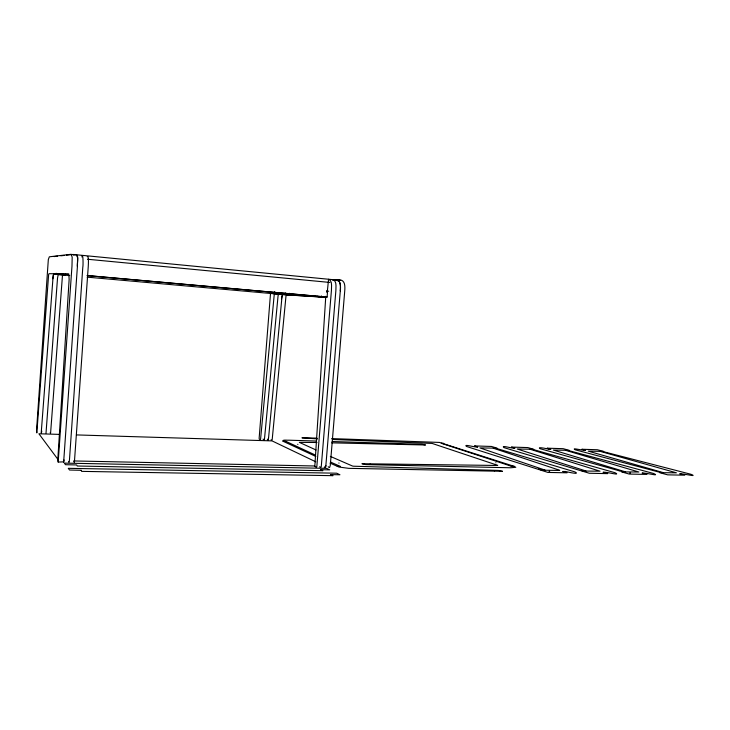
<?xml version="1.0" encoding="UTF-8"?>
<svg xmlns="http://www.w3.org/2000/svg" width="730" height="730" viewBox="0 0 730 730"><rect width="100%" height="100%" fill="white"/><g stroke="black" fill="none" stroke-linecap="round" stroke-linejoin="round"><path stroke-width="1.09" d="M324.266 467.227C323.691 467.419 326.629 467.611 325.872 465.448L340.299 290.923C340.791 286.671 340.965 277.966 334.021 280.028M64.094 459.9L63.638 462.209L77.407 266.56C76.677 263.202 80.51 252.562 73.383 255.153M77.407 266.56L77.59 257.818L76.623 254.806L76.568 255.619M56.164 273.257L56.1 274.151L65.545 274.991L65.6 274.097M60.891 273.677L60.827 274.571L58.181 274.599L57.524 278.139L46.008 433.182M62.132 273.768L62.05 274.918L62.597 274.927L62.671 273.777M81.86 256.96C83.165 251.385 83.256 266.35 82.809 267.052L69.46 460.01L69.04 462.3L68.602 461.743M87.253 256.659C89.051 254.788 88.294 265.884 88.184 267.554L74.387 462.409L73.903 461.725M340.299 290.923C340.271 287.419 341.43 281.616 337.36 280.092L337.296 280.84M41.218 432.808L53.19 275.338L53.664 274.106L68.465 274.352M270.575 292.666L259.141 438.237A1.88 0.557 -87.7 0 0 259.314 439.177L260.318 439.67A1.871 0.557 -87.7 0 0 260.583 439.122L274.179 295.23A3.449 1.049 -85.4 0 1 274.507 294.464L275.32 293.862L289.18 294.938L289.308 293.305M273.33 293.204L273.285 293.734L274.526 293.816L274.69 291.69M281.232 294.226L281.36 292.593M285.348 292.949L285.211 294.582L279.252 294.208L278.422 294.81A3.44 1.058 -85.4 0 0 278.094 295.577L264.461 439.241A1.871 0.566 -87.7 0 1 264.205 439.788L263.183 439.296A1.88 0.566 -87.7 0 1 263.101 439.04M52.806 278.787L53.664 274.106L69.715 275.593M41.765 431.038L41.4 433.036M321.428 295.933L321.355 296.827L325.981 297.11M325.498 296.663L327.104 297.064L327.505 292.192L326.666 291.078M325.726 296.316L325.653 297.21L317.048 296.444L324.43 296.9L325.37 297.703A3.924 1.36 -85.2 0 1 325.635 298.616L314.858 465.676A2.181 0.748 -88.4 0 0 315.077 466.57M327.587 291.124L327.314 291.626L328.564 279.243C332.652 280.721 331.356 286.689 331.447 290.102L316.847 466.443A2.19 0.757 -88.4 0 1 316.446 467.246L315.077 466.57M332.907 280.411L332.971 279.672C337.068 281.123 335.8 287.109 335.882 290.513L321.273 466.534A2.19 0.766 -88.4 0 1 320.862 467.337L319.548 466.798M267.335 439.798L268.129 439.834L268.54 438.192L282.099 295.632L283.158 294.564L326.182 297.247M281.488 298.771C282.355 292.265 285.713 295.075 275.32 293.862M325.872 465.448L324.813 467.492M268.54 438.192L267.746 439.998M50.571 433.319L62.388 276.478A3.741 0.456 -86.1 0 1 62.561 275.63L62.944 274.936L65.545 274.991M81.304 470.394L81.605 471.37L333.008 475.677L330.562 474.71M330.544 474.628L339.924 474.765L336.685 473.204L68.264 468.332L69.551 470.029L81.331 470.312M340.435 466.507L337.251 466.461M320.534 469.7L329.723 469.855L326.638 468.368L64.286 463.112L65.508 464.709L76.687 464.946L77.234 466.014L322.888 470.695L320.561 469.782M54.157 256.568L57.478 256.193M60.809 255.819L64.13 255.445M66.348 255.199L73 254.451L340.317 280.384L333.528 280.247M511.173 466.169L441.303 443.293L443.584 443.293M565.458 471.452C567.146 471.918 580.961 475.084 574.893 471.881L495.414 448.12M286.069 441.431L315.36 455.064M339.076 463.039L338.802 463.039M603.199 472.237C606.885 471.717 621.568 476.179 614.998 472.711L532.133 449.233M370.037 464.152L370.229 464.152M679.904 473.834C683.627 473.451 698.656 477.502 690.991 474.29L602.168 451.359M642.254 473.049C645.94 472.593 660.805 476.845 653.669 473.514L567.703 450.319M514.769 448.138C512.843 448.868 500.205 444.597 504.001 447.636L580.688 470.667L583.754 471.078M477.648 447.006C475.86 447.691 462.555 443.548 466.57 446.486L539.689 469.792L542.764 470.211M297.657 444.324L297.913 444.333M494.274 470.768L494.611 470.786M585.551 450.31C583.58 450.793 570.185 447.216 575.349 449.826L661.389 472.721M548.358 449.169C547.61 448.777 536.148 446.404 540.236 448.74L623.265 471.908M550.703 449.242L550.119 449.178M495.761 462.784L495.962 462.793M549.161 471.334L549.681 471.388L549.216 471.416M538.849 468.806L539.059 468.815M630.264 473.122L629.78 473.003L630.264 473.058M543.978 470.23L545.055 470.111L479.911 447.91L497.103 448.174L491.463 446.45L474.418 445.921L477.703 446.952M584.922 471.096L585.916 470.978L517.196 448.996L533.776 449.288L527.872 447.581L511.365 447.07L514.814 448.092M624.387 471.936L625.318 471.808L553.313 450.045L569.29 450.364L563.149 448.676L547.153 448.184L550.748 449.187M662.475 472.739L663.333 472.648L588.261 451.14L603.71 451.405L597.332 449.735L581.828 449.26L585.57 450.255M335.006 280.384C344.688 277.82 345.354 284.098 344.706 291.334L330.261 465.548L329.568 467.574L328.317 466.972A2.163 0.776 -88.4 0 1 328.19 466.698M58.181 462.053L71.987 266.058L72.179 257.298L71.257 254.277L49.33 256.805L48.326 259.561L36.527 430.563L36.828 432.899L48.645 274.398L49.001 273.686L68.812 273.978L69.14 279.435L57.789 459.772L58.181 462.053L63.355 461.88M73.639 460.949L314.721 465.986M494.329 448.083L493.325 448.211L559.7 470.284A3.54 0.456 6.1 0 1 559.372 470.458L540.866 470.166L547.956 472.429L567.073 472.812L562.72 471.461L565.458 471.516M531.084 449.205L530.153 449.26L599.996 471.188L581.919 471.033L589.338 473.259L607.752 473.633L603.217 472.31M566.69 450.282L565.805 450.383L638.869 472.018L621.495 471.872L629.214 474.071L646.972 474.427L642.227 473.104M601.182 451.332L600.352 451.414L676.391 472.812L659.683 472.684L667.676 474.847L684.804 475.193L679.94 473.898M316.957 442.49L299.337 442.371L316.008 449.963M331.657 442.845L425.526 444.99L422.113 444.324L332.159 441.531M59.376 434.396L38.9 433.766L58.19 459.736M76.431 434.916L272.053 440.893L315.798 461.816M316.92 438.119L301.946 437.817L317.55 438.912M331.63 438.593L439.496 442.426L514.267 466.379L511.164 466.233M316.218 441.039L288.888 440.19C287.812 440.409 281.57 439.442 283.085 441.23M548.385 449.114L550.064 449.169M332.269 439.469L432.133 443.429L497.705 465.338A3.522 0.465 5.7 0 1 497.44 465.466L361.925 463.723L365.766 464.599L510.726 467.775L515.791 467.282L514.166 466.37M326.684 292.146L327.505 292.192M325.927 297.347L287.063 294.911L285.996 295.978L272.199 439.487A1.861 0.575 -87.7 0 1 271.87 440.09L271.058 439.816M619.295 470.658L618.94 470.613M87.126 277.144L274.526 293.816M87.043 275.529L327.104 297.064M87.399 275.612L326.082 297.046M326.511 291.097L328.692 291.224M87.49 259.241L329.869 282.446M286.087 441.367L282.975 441.221L315.862 456.46M340.435 466.434L330.626 462.117M330.334 456.387L352.499 466.032A3.814 0.557 4.7 0 0 353.667 466.214L498.325 470.43L502.514 471.297L348.703 468.341L338.966 467.036L330.079 463.121M50.315 433.045L50.224 432.552"/></g></svg>
